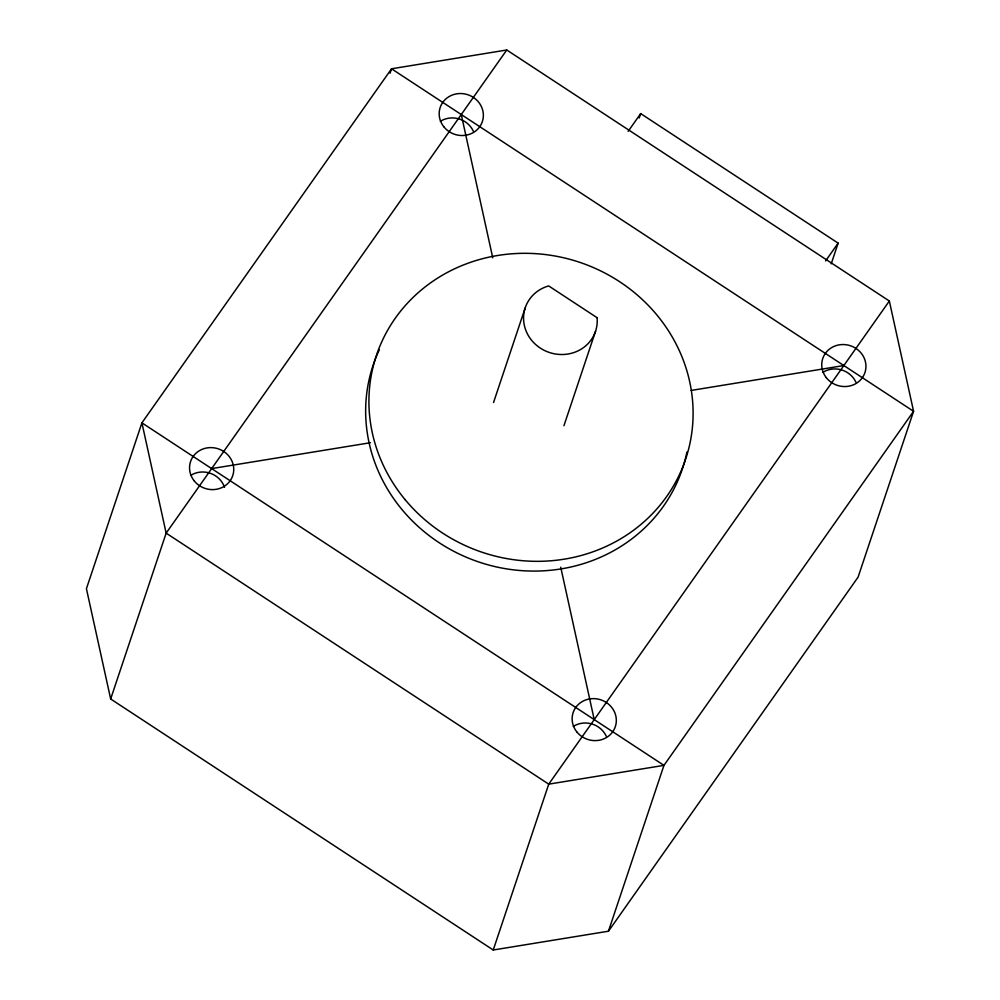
<?xml version="1.0" encoding="UTF-8"?>
<svg xmlns="http://www.w3.org/2000/svg" width="1000" height="1000" viewBox="0 0 1000 1000"><rect width="100%" height="100%" fill="white"/><g stroke="black" fill="none" stroke-linecap="round" stroke-linejoin="round"><path stroke-width="1.5" d="M110.662 698.988L166.15 533.138L506.763 50L889.338 301.012L913.575 411.3L858.088 577.15L608.462 931.213L493.237 950L110.662 698.988L86.425 588.7L141.912 422.85L391.538 68.787L506.763 50M390.05 73.225L391.538 68.787L913.575 411.3L663.962 765.362L608.462 931.213M493.537 402.512L525.188 307.913M639.188 118.012L640.675 113.588L838.138 243.137L831.213 263.825M563.938 425.725L595.588 331.125M493.237 950L548.737 784.15L889.338 301.012M628.15 131.35L640.675 113.588M825.612 260.9L838.138 243.137M211.65 468.6L370.462 442.713M691.2 390.425L843.85 365.55M461.262 114.537L492.75 257.8M560.737 567.2L594.225 719.613M573.3 726.413A22.237 20.863 18.5 0 1 606.312 736.312M190.712 475.4A22.237 20.863 18.5 0 1 224.525 487.35M822.925 372.337A22.237 20.863 18.5 0 1 855.925 382.238M440.337 121.325A22.237 20.863 18.5 0 1 473.338 131.225M686.912 452.05A163.088 152.963 18.5 0 1 479.425 562.2A163.088 152.963 18.5 0 1 379.4 349.6M663.962 765.362L548.737 784.15L166.15 533.138L141.912 422.85L663.962 765.362M597.075 317.688L548.675 285.925A37.062 34.762 18.5 0 0 524.663 326.725A37.062 34.762 18.5 0 0 566.562 354.225A37.062 34.762 18.5 0 0 597.075 317.688M576.663 731.712A22.237 20.863 18.5 0 0 614.625 728.45A22.237 20.863 18.5 0 0 591.4 698.7A22.237 20.863 18.5 0 0 576.663 731.712M194.075 480.7A22.237 20.863 18.5 0 0 232.05 477.425A22.237 20.863 18.5 0 0 208.812 447.688A22.237 20.863 18.5 0 0 194.075 480.7M826.275 377.638A22.237 20.863 18.5 0 0 864.25 374.375A22.237 20.863 18.5 0 0 841.012 344.625A22.237 20.863 18.5 0 0 826.275 377.638M443.7 126.625A22.237 20.863 18.5 0 0 481.662 123.362A22.237 20.863 18.5 0 0 458.425 93.612A22.237 20.863 18.5 0 0 443.7 126.625M405.3 499.875A163.088 152.963 18.5 0 0 682.487 467.65A163.088 152.963 18.5 0 0 505.238 254.438A163.088 152.963 18.5 0 0 405.3 499.875"/></g></svg>
